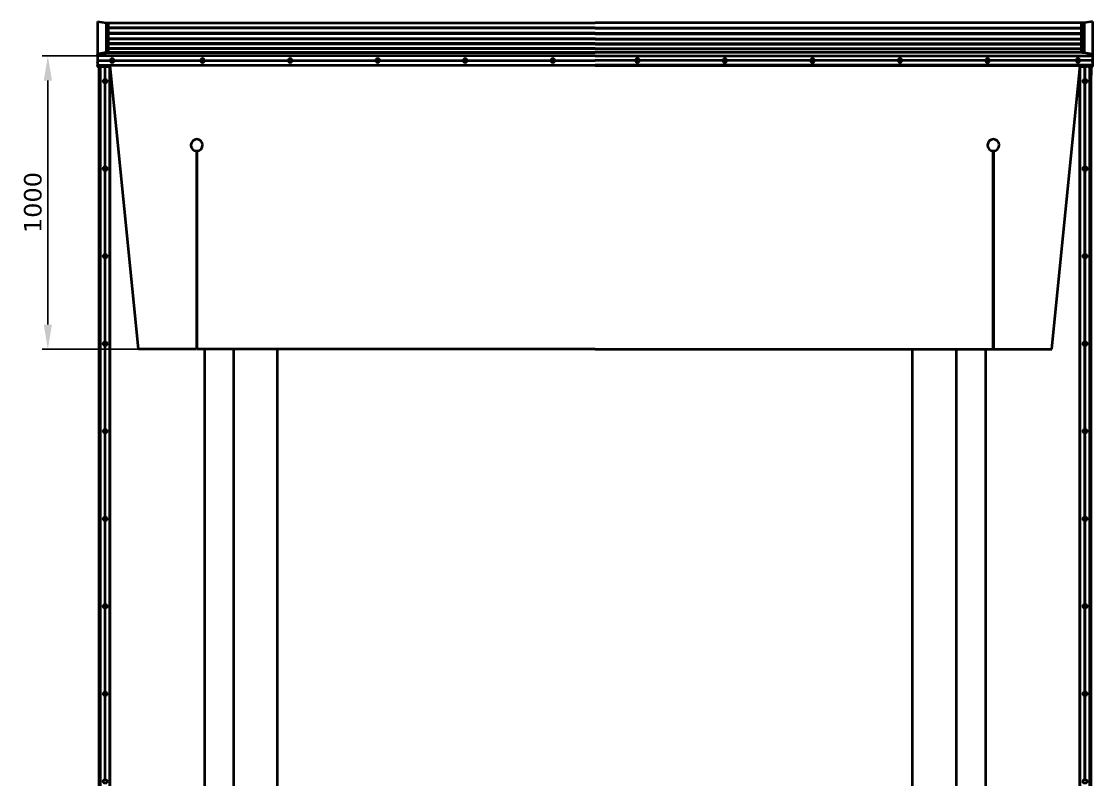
# Model space of a CAD drawing. Header units: millimetres. Extents: x 40006 to 47488, y -1353 to 3894.
# Drawn here: x 40006 to 43677, y 1057 to 3655 of the extents above; entities that cross this region are included whole.
import ezdxf

# ---------------------------------------------------------------- set-up
doc = ezdxf.new("R2010")
doc.units = ezdxf.units.MM
doc.linetypes.add('K5LT_BASIC', pattern=[0])
doc.layers.add('0 VIEW0', color=7, linetype='Continuous')
doc.styles.get("Standard").update_dxf_attribs({"font": 'verdana.TTF'})
doc.dimstyles.new('ISO-25', dxfattribs={"dimtxt": 80, "dimasz": 85, "dimexe": 20, "dimexo": 0, "dimgap": 20, "dimtad": 1, "dimtxsty": 'Standard', "dimcen": 2.5, "dimadec": 0, "dimazin": 0, "dimtfac": 1, "dimtmove": 0, "dimatfit": 3, "dimfxl": 1, "dimarcsym": 0})

# ---------------------------------------------------------------- blocks, each defined once
blk = doc.blocks.new('*D55')
at = {"color": 0, "lineweight": -2}
for p, q in [((40266.9, 3537.4), (40076.6, 3537.4)), ((40096.6, 2616.2), (40096.6, 3452.4)), ((40407.1, 2531.2), (40076.6, 2531.2))]:
    blk.add_line(p, q, dxfattribs=at)
at = {"color": 0}
for points in [[(40082.5, 3452.4), (40110.8, 3452.4), (40096.6, 3537.4)], [(40082.5, 2616.2), (40110.8, 2616.2), (40096.6, 2531.2)]]:
    blk.add_solid(points, dxfattribs=at)
at = {"layer": 'Defpoints', "color": 0}
for p in [(40096.6, 3537.4), (40266.9, 3537.4), (40407.1, 2531.2)]:
    blk.add_point(p, dxfattribs=at)
at = {"color": 0, "insert": (40045.4, 3034.3), "char_height": 60, "attachment_point": 5, "rotation": 90}
blk.add_mtext('1000', dxfattribs=at)

msp = doc.modelspace()

# ---------------------------------------------------------------- linework, layer by layer
at = {"layer": '0 VIEW0', "color": 5, "linetype": 'K5LT_BASIC', "lineweight": 40}
for p, q in [((40266.905, 3655.092), (40266.905, 3542.916)), ((40266.908, 3655.092), (40266.905, 3655.092)), ((40266.908, 3655.092), (40296.231, 3650.006)), ((40294.253, 3650.349), (41971.915, 3650.573)), ((40296.231, 3650.006), (40296.231, 3548.013)), ((40296.231, 3650.006), (40296.905, 3649.226)), ((40296.905, 3649.226), (40297.574, 3649.774)), ((40296.905, 3649.226), (40296.905, 3547.97)), ((40297.574, 3649.774), (40297.574, 3548.247)), ((40297.574, 3649.774), (40301.843, 3649.032)), ((40304.911, 3549.022), (40304.911, 3647.316)), ((43649.577, 3650.349), (41971.915, 3650.573)), ((43638.919, 3549.022), (43638.919, 3647.316)), ((43646.255, 3649.774), (43641.986, 3649.032)), ((43646.255, 3649.774), (43646.255, 3548.247)), ((43646.925, 3649.226), (43646.255, 3649.774)), ((43647.599, 3650.006), (43646.925, 3649.226)), ((43646.925, 3649.226), (43646.925, 3547.97)), ((43676.922, 3655.092), (43647.599, 3650.006)), ((43647.599, 3650.006), (43647.599, 3548.013)), ((43676.922, 3655.092), (43676.925, 3655.092)), ((43676.925, 3655.092), (43676.925, 3542.916)), ((41971.915, 3633.61), (40304.911, 3633.388)), ((41971.915, 3631.526), (40304.911, 3631.304)), ((41971.915, 3614.856), (40304.911, 3614.634)), ((41971.915, 3612.772), (40304.911, 3612.55)), ((41971.915, 3633.61), (43638.919, 3633.388)), ((41971.915, 3631.526), (43638.919, 3631.304)), ((41971.915, 3614.856), (43638.919, 3614.634)), ((41971.915, 3612.772), (43638.919, 3612.55)), ((41971.915, 3596.102), (40304.911, 3595.88)), ((41971.915, 3594.018), (40304.911, 3593.796)), ((41971.915, 3579.432), (40304.911, 3579.21)), ((41971.915, 3577.348), (40304.911, 3577.126)), ((41971.915, 3562.762), (40304.911, 3562.54)), ((41971.915, 3596.102), (43638.919, 3595.88)), ((41971.915, 3594.018), (43638.919, 3593.796)), ((41971.915, 3579.432), (43638.919, 3579.21)), ((41971.915, 3577.348), (43638.919, 3577.126)), ((41971.915, 3562.762), (43638.919, 3562.54)), ((40266.905, 3542.916), (40266.911, 3500.569)), ((40266.908, 3542.916), (40266.905, 3542.916)), ((40296.231, 3548.013), (40266.908, 3542.916)), ((40266.908, 3542.916), (40266.911, 3500.569)), ((40266.911, 3537.559), (40266.911, 3541.887)), ((41971.915, 3537.695), (40266.911, 3537.468)), ((40266.911, 3537.467), (40266.911, 3537.468)), ((40266.911, 3537.467), (40266.911, 3537.441)), ((40266.911, 3537.044), (40266.911, 3537.441)), ((40266.911, 3537.044), (40266.913, 3528.346)), ((40266.913, 3527.766), (40266.913, 3528.346)), ((40266.913, 3527.766), (40266.913, 3527.533)), ((40266.913, 3527.533), (40266.913, 3527.356)), ((40266.913, 3527.356), (40266.914, 3521.309)), ((40267.911, 3543.046), (40296.236, 3547.97)), ((40296.284, 3547.97), (40296.231, 3548.013)), ((40296.236, 3547.97), (41971.915, 3548.194)), ((40297.574, 3548.247), (40297.337, 3547.97)), ((40297.382, 3547.97), (40297.584, 3548.205)), ((40301.843, 3548.988), (40297.574, 3548.247)), ((40297.584, 3548.205), (40301.849, 3548.946)), ((40297.584, 3548.205), (41971.915, 3548.428)), ((41971.915, 3549.245), (40302.718, 3549.022)), ((41971.915, 3560.678), (40304.911, 3560.456)), ((40316.926, 3526.745), (40311.92, 3523.877)), ((40316.926, 3526.745), (40316.926, 3526.479)), ((40321.92, 3523.855), (40316.926, 3526.745)), ((40626.926, 3526.745), (40621.92, 3523.877)), ((40626.926, 3526.745), (40626.926, 3526.479)), ((40631.92, 3523.855), (40626.926, 3526.745)), ((40926.926, 3526.785), (40921.92, 3523.917)), ((40926.926, 3526.785), (40926.926, 3526.519)), ((40931.92, 3523.895), (40926.926, 3526.785)), ((41226.926, 3526.825), (41221.92, 3523.957)), ((41226.926, 3526.825), (41226.926, 3526.559)), ((41231.92, 3523.935), (41226.926, 3526.825)), ((41526.926, 3526.865), (41521.92, 3523.997)), ((41526.926, 3526.865), (41526.926, 3526.599)), ((41531.92, 3523.975), (41526.926, 3526.865)), ((41826.926, 3526.905), (41821.92, 3524.037)), ((41826.926, 3526.905), (41826.926, 3526.639)), ((41831.92, 3524.015), (41826.926, 3526.905)), ((41971.915, 3560.678), (43638.919, 3560.456)), ((41971.915, 3549.245), (43641.112, 3549.022)), ((43646.245, 3548.205), (41971.915, 3548.428)), ((43647.593, 3547.97), (41971.915, 3548.194)), ((41971.915, 3537.695), (43676.918, 3537.468)), ((42111.91, 3524.015), (42116.903, 3526.905)), ((42116.903, 3526.905), (42116.903, 3526.639)), ((42116.903, 3526.905), (42121.91, 3524.037)), ((42411.91, 3523.975), (42416.903, 3526.865)), ((42416.903, 3526.865), (42416.903, 3526.599)), ((42416.903, 3526.865), (42421.91, 3523.997)), ((42711.91, 3523.935), (42716.903, 3526.825)), ((42716.903, 3526.825), (42716.903, 3526.559)), ((42716.903, 3526.825), (42721.91, 3523.957)), ((43011.91, 3523.895), (43016.903, 3526.785)), ((43016.903, 3526.785), (43016.903, 3526.519)), ((43016.903, 3526.785), (43021.91, 3523.917)), ((43311.91, 3523.855), (43316.903, 3526.745)), ((43316.903, 3526.745), (43316.903, 3526.479)), ((43316.903, 3526.745), (43321.91, 3523.877)), ((43621.91, 3523.855), (43626.903, 3526.745)), ((43626.903, 3526.745), (43626.903, 3526.479)), ((43626.903, 3526.745), (43631.91, 3523.877)), ((43646.245, 3548.205), (43641.98, 3548.946)), ((43641.986, 3548.988), (43646.255, 3548.247)), ((43646.447, 3547.97), (43646.245, 3548.205)), ((43646.255, 3548.247), (43646.493, 3547.97)), ((43647.546, 3547.97), (43647.599, 3548.013)), ((43675.919, 3543.046), (43647.593, 3547.97)), ((43647.599, 3548.013), (43676.922, 3542.916)), ((43676.917, 3527.356), (43676.916, 3521.309)), ((43676.918, 3537.044), (43676.917, 3528.346)), ((43676.917, 3527.766), (43676.917, 3528.346)), ((43676.917, 3527.766), (43676.917, 3527.533)), ((43676.917, 3527.533), (43676.917, 3527.356)), ((43676.918, 3537.559), (43676.919, 3541.887)), ((43676.918, 3537.467), (43676.918, 3537.468)), ((43676.918, 3537.467), (43676.918, 3537.441)), ((43676.918, 3537.044), (43676.918, 3537.441)), ((43676.925, 3542.916), (43676.919, 3500.569)), ((43676.922, 3542.916), (43676.919, 3500.569)), ((43676.922, 3542.916), (43676.925, 3542.916)), ((40266.911, 3500.569), (40267.621, 3500.692)), ((40266.914, 3521.309), (40313.426, 3521.315)), ((40266.914, 3521.309), (40266.914, 3521.031)), ((40266.914, 3521.031), (40310.414, 3521.037)), ((40266.914, 3521.031), (40266.914, 3520.71)), ((40266.914, 3520.71), (40310.419, 3520.716)), ((40266.914, 3520.71), (40266.914, 3514.663)), ((40266.914, 3514.663), (40266.914, 3514.468)), ((40266.914, 3514.468), (40266.914, 3514.104)), ((40266.915, 3513.545), (40266.914, 3514.104)), ((40266.915, 3513.545), (40266.916, 3504.915)), ((40266.916, 3504.915), (41971.915, 3505.142)), ((40266.916, 3503.524), (40266.916, 3504.915)), ((41971.915, 3503.751), (40266.916, 3503.524)), ((40271.911, 3500.685), (40267.743, 3500.684)), ((40271.91, 3500.685), (40271.91, 3474.687)), ((40271.911, 3500.422), (40271.911, 3475.814)), ((40283.51, 3500.422), (40271.911, 3500.422)), ((40276.51, 3500.422), (40271.911, 3500.422)), ((40271.915, 253.422), (40271.915, 3499.582)), ((40272.915, 3500.422), (40276.51, 3500.422)), ((40276.51, 3500.422), (40276.874, 3500.422)), ((40276.51, 252.422), (40276.51, 3500.422)), ((40276.874, 3500.422), (40285.421, 3500.422)), ((40283.51, 3502.422), (40283.51, 3500.422)), ((40288.31, 3500.422), (40283.51, 3502.422)), ((40285.421, 3500.422), (40286.024, 3500.422)), ((40286.024, 3500.422), (40286.311, 3500.422)), ((40286.311, 3500.422), (40286.498, 3500.422)), ((40286.498, 3500.422), (40292.56, 3500.422)), ((40309.996, 3500.424), (40288.308, 3500.423)), ((40292.56, 3500.422), (40292.86, 3500.422)), ((40292.56, 3456.915), (40292.56, 3500.422)), ((40292.86, 3500.422), (40293.16, 3500.422)), ((40292.86, 3456.922), (40292.86, 3500.422)), ((40293.16, 3500.422), (40299.223, 3500.422)), ((40293.16, 3456.915), (40293.16, 3500.422)), ((40299.223, 3500.422), (40299.41, 3500.422)), ((40299.41, 3500.422), (40299.717, 3500.422)), ((40299.717, 3500.422), (40300.255, 3500.422)), ((40300.255, 3500.422), (40308.997, 3500.422)), ((40308.997, 252.422), (40308.997, 3500.422)), ((40308.997, 3500.422), (40309.997, 3500.422)), ((40407.051, 2531.227), (40309.685, 3503.53)), ((40310.414, 3520.988), (40310.414, 3521.059)), ((40310.51, 252.422), (40310.51, 3495.293)), ((40310.941, 3490.992), (40310.51, 3491.172)), ((40311.92, 3523.877), (40311.907, 3518.118)), ((40311.92, 3523.611), (40311.907, 3517.852)), ((40311.907, 3518.118), (40311.907, 3517.852)), ((40311.92, 3523.877), (40311.92, 3523.611)), ((40321.907, 3517.83), (40321.92, 3523.589)), ((40321.915, 3521.316), (40623.426, 3521.356)), ((40321.92, 3523.855), (40321.92, 3523.589)), ((40323.408, 3520.718), (40620.418, 3520.757)), ((40323.414, 3521.038), (40623.414, 3521.078)), ((40323.414, 3520.985), (40323.414, 3521.056)), ((40620.414, 3520.988), (40620.414, 3521.059)), ((40621.92, 3523.877), (40621.907, 3518.118)), ((40621.92, 3523.611), (40621.907, 3517.852)), ((40621.907, 3518.118), (40621.907, 3517.852)), ((40621.92, 3523.877), (40621.92, 3523.611)), ((40631.907, 3517.83), (40631.92, 3523.589)), ((40631.914, 3521.079), (40923.414, 3521.118)), ((40631.915, 3521.357), (40923.426, 3521.396)), ((40631.92, 3523.855), (40631.92, 3523.589)), ((40633.41, 3520.759), (40920.418, 3520.797)), ((40633.414, 3520.985), (40633.414, 3521.056)), ((40920.414, 3521.028), (40920.414, 3521.099)), ((40921.92, 3523.917), (40921.907, 3518.158)), ((40921.92, 3523.651), (40921.907, 3517.892)), ((40921.907, 3518.158), (40921.907, 3517.892)), ((40921.92, 3523.917), (40921.92, 3523.651)), ((40931.907, 3517.87), (40931.92, 3523.629)), ((40931.914, 3521.119), (41223.414, 3521.158)), ((40931.915, 3521.397), (41223.426, 3521.436)), ((40931.92, 3523.895), (40931.92, 3523.629)), ((40933.41, 3520.799), (41220.418, 3520.837)), ((40933.414, 3521.025), (40933.414, 3521.096)), ((41220.414, 3521.068), (41220.414, 3521.139)), ((41221.92, 3523.957), (41221.907, 3518.198)), ((41221.92, 3523.691), (41221.907, 3517.932)), ((41221.907, 3518.198), (41221.907, 3517.932)), ((41221.92, 3523.957), (41221.92, 3523.691)), ((41231.907, 3517.91), (41231.92, 3523.669)), ((41231.914, 3521.159), (41523.414, 3521.198)), ((41231.915, 3521.437), (41523.426, 3521.476)), ((41231.92, 3523.935), (41231.92, 3523.669)), ((41233.41, 3520.839), (41520.418, 3520.877)), ((41233.414, 3521.065), (41233.414, 3521.136)), ((41520.414, 3521.107), (41520.414, 3521.179)), ((41521.92, 3523.997), (41521.907, 3518.238)), ((41521.92, 3523.731), (41521.907, 3517.972)), ((41521.907, 3518.238), (41521.907, 3517.972)), ((41521.92, 3523.997), (41521.92, 3523.731)), ((41531.907, 3517.95), (41531.92, 3523.709)), ((41531.914, 3521.199), (41823.414, 3521.238)), ((41531.915, 3521.477), (41823.426, 3521.516)), ((41531.92, 3523.975), (41531.92, 3523.709)), ((41533.41, 3520.879), (41820.418, 3520.917)), ((41533.414, 3521.105), (41533.414, 3521.176)), ((41820.414, 3521.147), (41820.414, 3521.219)), ((41821.92, 3524.037), (41821.907, 3518.278)), ((41821.92, 3523.771), (41821.907, 3518.012)), ((41821.907, 3518.278), (41821.907, 3518.012)), ((41821.92, 3524.037), (41821.92, 3523.771)), ((41831.907, 3517.99), (41831.92, 3523.749)), ((41831.914, 3521.239), (41971.915, 3521.258)), ((41831.915, 3521.517), (41971.915, 3521.536)), ((41831.92, 3524.015), (41831.92, 3523.749)), ((41833.41, 3520.919), (41971.915, 3520.937)), ((41833.414, 3521.145), (41833.414, 3521.216)), ((42111.915, 3521.517), (41971.915, 3521.536)), ((42111.915, 3521.239), (41971.915, 3521.258)), ((42110.42, 3520.919), (41971.915, 3520.937)), ((43676.914, 3504.915), (41971.915, 3505.142)), ((41971.915, 3503.751), (43676.914, 3503.524)), ((42110.416, 3521.145), (42110.416, 3521.216)), ((42111.91, 3524.015), (42111.91, 3523.749)), ((42111.922, 3517.99), (42111.91, 3523.749)), ((42411.915, 3521.477), (42120.403, 3521.516)), ((42411.915, 3521.199), (42120.416, 3521.238)), ((42121.91, 3524.037), (42121.91, 3523.771)), ((42121.91, 3524.037), (42121.922, 3518.278)), ((42121.91, 3523.771), (42121.922, 3518.012)), ((42121.922, 3518.278), (42121.922, 3518.012)), ((42410.42, 3520.879), (42123.412, 3520.917)), ((42123.416, 3521.147), (42123.416, 3521.219)), ((42410.416, 3521.105), (42410.416, 3521.176)), ((42411.91, 3523.975), (42411.91, 3523.709)), ((42411.922, 3517.95), (42411.91, 3523.709)), ((42711.915, 3521.437), (42420.403, 3521.476)), ((42711.915, 3521.159), (42420.416, 3521.198)), ((42421.91, 3523.997), (42421.91, 3523.731)), ((42421.91, 3523.997), (42421.922, 3518.238)), ((42421.91, 3523.731), (42421.922, 3517.972)), ((42421.922, 3518.238), (42421.922, 3517.972)), ((42710.42, 3520.839), (42423.412, 3520.877)), ((42423.416, 3521.107), (42423.416, 3521.179)), ((42710.416, 3521.065), (42710.416, 3521.136)), ((42711.91, 3523.935), (42711.91, 3523.669)), ((42711.922, 3517.91), (42711.91, 3523.669)), ((43011.915, 3521.397), (42720.403, 3521.436)), ((43011.915, 3521.119), (42720.416, 3521.158)), ((42721.91, 3523.957), (42721.91, 3523.691)), ((42721.91, 3523.957), (42721.922, 3518.198)), ((42721.91, 3523.691), (42721.922, 3517.932)), ((42721.922, 3518.198), (42721.922, 3517.932)), ((43010.42, 3520.799), (42723.412, 3520.837)), ((42723.416, 3521.068), (42723.416, 3521.139)), ((43010.416, 3521.025), (43010.416, 3521.096)), ((43011.91, 3523.895), (43011.91, 3523.629)), ((43011.922, 3517.87), (43011.91, 3523.629)), ((43311.915, 3521.357), (43020.403, 3521.396)), ((43311.915, 3521.079), (43020.416, 3521.118)), ((43021.91, 3523.917), (43021.91, 3523.651)), ((43021.91, 3523.917), (43021.922, 3518.158)), ((43021.91, 3523.651), (43021.922, 3517.892)), ((43021.922, 3518.158), (43021.922, 3517.892)), ((43310.42, 3520.759), (43023.412, 3520.797)), ((43023.416, 3521.028), (43023.416, 3521.099)), ((43310.416, 3520.985), (43310.416, 3521.056)), ((43311.91, 3523.855), (43311.91, 3523.589)), ((43311.922, 3517.83), (43311.91, 3523.589)), ((43621.915, 3521.316), (43320.403, 3521.356)), ((43620.416, 3521.038), (43320.416, 3521.078)), ((43321.91, 3523.877), (43321.91, 3523.611)), ((43321.91, 3523.877), (43321.922, 3518.118)), ((43321.91, 3523.611), (43321.922, 3517.852)), ((43321.922, 3518.118), (43321.922, 3517.852)), ((43620.422, 3520.718), (43323.412, 3520.757)), ((43323.416, 3520.988), (43323.416, 3521.059)), ((43536.779, 2531.227), (43634.144, 3503.53)), ((43620.416, 3520.985), (43620.416, 3521.056)), ((43621.91, 3523.855), (43621.91, 3523.589)), ((43621.922, 3517.83), (43621.91, 3523.589)), ((43676.916, 3521.309), (43630.403, 3521.315)), ((43631.91, 3523.877), (43631.91, 3523.611)), ((43631.91, 3523.877), (43631.922, 3518.118)), ((43631.91, 3523.611), (43631.922, 3517.852)), ((43631.922, 3518.118), (43631.922, 3517.852)), ((43632.889, 3490.992), (43633.319, 3491.172)), ((43633.319, 252.422), (43633.319, 3495.293)), ((43676.916, 3520.71), (43633.41, 3520.716)), ((43633.416, 3520.988), (43633.416, 3521.059)), ((43676.916, 3521.031), (43633.416, 3521.037)), ((43633.833, 3500.424), (43655.522, 3500.423)), ((43634.832, 3500.422), (43633.833, 3500.422)), ((43634.832, 252.422), (43634.832, 3500.422)), ((43643.574, 3500.422), (43634.832, 3500.422)), ((43644.112, 3500.422), (43643.574, 3500.422)), ((43644.42, 3500.422), (43644.112, 3500.422)), ((43644.607, 3500.422), (43644.42, 3500.422)), ((43650.669, 3500.422), (43644.607, 3500.422)), ((43650.969, 3500.422), (43650.669, 3500.422)), ((43650.669, 3456.915), (43650.669, 3500.422)), ((43651.269, 3500.422), (43650.969, 3500.422)), ((43650.969, 3456.922), (43650.969, 3500.422)), ((43657.332, 3500.422), (43651.269, 3500.422)), ((43651.269, 3456.915), (43651.269, 3500.422)), ((43655.519, 3500.422), (43660.319, 3502.422)), ((43657.519, 3500.422), (43657.332, 3500.422)), ((43657.805, 3500.422), (43657.519, 3500.422)), ((43658.408, 3500.422), (43657.805, 3500.422)), ((43666.956, 3500.422), (43658.408, 3500.422)), ((43660.319, 3502.422), (43660.319, 3500.422)), ((43660.319, 3500.422), (43671.919, 3500.422)), ((43667.319, 3500.422), (43666.956, 3500.422)), ((43667.319, 252.422), (43667.319, 3500.422)), ((43667.319, 3500.422), (43671.919, 3500.422)), ((43670.915, 3500.422), (43667.319, 3500.422)), ((43671.915, 253.422), (43671.915, 3499.582)), ((43671.919, 3500.685), (43671.919, 3474.687)), ((43671.919, 3500.685), (43676.087, 3500.684)), ((43671.919, 3500.422), (43671.919, 3475.814)), ((43676.919, 3500.569), (43676.208, 3500.692)), ((43676.915, 3513.545), (43676.914, 3504.915)), ((43676.914, 3503.524), (43676.914, 3504.915)), ((43676.916, 3520.71), (43676.915, 3514.663)), ((43676.915, 3514.663), (43676.915, 3514.468)), ((43676.915, 3514.468), (43676.915, 3514.104)), ((43676.915, 3513.545), (43676.915, 3514.104)), ((43676.916, 3521.309), (43676.916, 3521.031)), ((43676.916, 3521.031), (43676.916, 3520.71)), ((40271.91, 3474.687), (40271.912, 3471.105)), ((40271.912, 283.091), (40271.912, 3471.054)), ((40271.915, 283.095), (40271.915, 3474.684)), ((40287.657, 3452.923), (40292.425, 3456.179)), ((40287.657, 3452.923), (40288.092, 3447.166)), ((40297.629, 3453.677), (40292.425, 3456.179)), ((40298.063, 3447.92), (40297.629, 3453.677)), ((43645.766, 3447.92), (43646.201, 3453.677)), ((43646.201, 3453.677), (43651.404, 3456.179)), ((43656.172, 3452.923), (43651.404, 3456.179)), ((43656.172, 3452.923), (43655.738, 3447.166)), ((43671.915, 283.095), (43671.915, 3474.684)), ((43671.919, 3474.687), (43671.917, 3471.105)), ((43671.917, 283.091), (43671.917, 3471.054)), ((40288.092, 3447.166), (40293.295, 3444.664)), ((40292.56, 3156.915), (40292.56, 3443.928)), ((40292.86, 3156.922), (40292.86, 3443.922)), ((40293.16, 3156.915), (40293.16, 3443.928)), ((40293.295, 3444.664), (40298.063, 3447.92)), ((43650.534, 3444.664), (43645.766, 3447.92)), ((43655.738, 3447.166), (43650.534, 3444.664)), ((43650.669, 3156.915), (43650.669, 3443.928)), ((43650.969, 3156.922), (43650.969, 3443.922)), ((43651.269, 3156.915), (43651.269, 3443.928)), ((40605.957, 3211.279), (40606.051, 2531.254)), ((40608.051, 2531.255), (40607.957, 3211.28)), ((43335.779, 2531.255), (43335.872, 3211.28)), ((43337.872, 3211.279), (43337.779, 2531.254)), ((40287.657, 3152.923), (40292.425, 3156.179)), ((40287.657, 3152.923), (40288.092, 3147.166)), ((40288.092, 3147.166), (40293.295, 3144.664)), ((40297.629, 3153.677), (40292.425, 3156.179)), ((40292.56, 2856.915), (40292.56, 3143.928)), ((40292.86, 2856.922), (40292.86, 3143.922)), ((40293.16, 2856.915), (40293.16, 3143.928)), ((40293.295, 3144.664), (40298.063, 3147.92)), ((40298.063, 3147.92), (40297.629, 3153.677)), ((43645.766, 3147.92), (43646.201, 3153.677)), ((43650.534, 3144.664), (43645.766, 3147.92)), ((43646.201, 3153.677), (43651.404, 3156.179)), ((43655.738, 3147.166), (43650.534, 3144.664)), ((43650.669, 2856.915), (43650.669, 3143.928)), ((43650.969, 2856.922), (43650.969, 3143.922)), ((43651.269, 2856.915), (43651.269, 3143.928)), ((43656.172, 3152.923), (43651.404, 3156.179)), ((43656.172, 3152.923), (43655.738, 3147.166)), ((40287.657, 2852.923), (40292.425, 2856.179)), ((40287.657, 2852.923), (40288.092, 2847.166)), ((40288.092, 2847.166), (40293.295, 2844.664)), ((40297.629, 2853.677), (40292.425, 2856.179)), ((40292.56, 2556.915), (40292.56, 2843.928)), ((40292.86, 2556.922), (40292.86, 2843.922)), ((40293.16, 2556.915), (40293.16, 2843.928)), ((40293.295, 2844.664), (40298.063, 2847.92)), ((40298.063, 2847.92), (40297.629, 2853.677)), ((43645.766, 2847.92), (43646.201, 2853.677)), ((43650.534, 2844.664), (43645.766, 2847.92)), ((43646.201, 2853.677), (43651.404, 2856.179)), ((43655.738, 2847.166), (43650.534, 2844.664)), ((43650.669, 2556.915), (43650.669, 2843.928)), ((43650.969, 2556.922), (43650.969, 2843.922)), ((43651.269, 2556.915), (43651.269, 2843.928)), ((43656.172, 2852.923), (43651.404, 2856.179)), ((43656.172, 2852.923), (43655.738, 2847.166)), ((40287.657, 2552.923), (40292.425, 2556.179)), ((40287.657, 2552.923), (40288.092, 2547.166)), ((40288.092, 2547.166), (40293.295, 2544.664)), ((40297.629, 2553.677), (40292.425, 2556.179)), ((40292.56, 2256.915), (40292.56, 2543.928)), ((40292.86, 2256.922), (40292.86, 2543.922)), ((40293.16, 2256.915), (40293.16, 2543.928)), ((40293.295, 2544.664), (40298.063, 2547.92)), ((40298.063, 2547.92), (40297.629, 2553.677)), ((43645.766, 2547.92), (43646.201, 2553.677)), ((43650.534, 2544.664), (43645.766, 2547.92)), ((43646.201, 2553.677), (43651.404, 2556.179)), ((43655.738, 2547.166), (43650.534, 2544.664)), ((43650.669, 2256.915), (43650.669, 2543.928)), ((43650.969, 2256.922), (43650.969, 2543.922)), ((43651.269, 2256.915), (43651.269, 2543.928)), ((43656.172, 2552.923), (43651.404, 2556.179)), ((43656.172, 2552.923), (43655.738, 2547.166)), ((40606.051, 2531.254), (40407.051, 2531.227)), ((41971.915, 2531.442), (40608.051, 2531.255)), ((40633.51, 2531.258), (40633.51, 252.422)), ((40733.51, 252.422), (40733.51, 2531.272)), ((40883.51, 252.422), (40883.51, 2531.292)), ((41971.915, 2531.442), (43335.779, 2531.255)), ((43060.319, 252.422), (43060.319, 2531.292)), ((43210.319, 252.422), (43210.319, 2531.272)), ((43310.319, 2531.258), (43310.319, 252.422)), ((43337.779, 2531.254), (43536.779, 2531.227)), ((40287.657, 2252.923), (40292.425, 2256.179)), ((40287.657, 2252.923), (40288.092, 2247.166)), ((40288.092, 2247.166), (40293.295, 2244.664)), ((40297.629, 2253.677), (40292.425, 2256.179)), ((40292.56, 1956.915), (40292.56, 2243.928)), ((40292.86, 1956.922), (40292.86, 2243.922)), ((40293.16, 1956.915), (40293.16, 2243.928)), ((40293.295, 2244.664), (40298.063, 2247.92)), ((40298.063, 2247.92), (40297.629, 2253.677)), ((43645.766, 2247.92), (43646.201, 2253.677)), ((43650.534, 2244.664), (43645.766, 2247.92)), ((43646.201, 2253.677), (43651.404, 2256.179)), ((43655.738, 2247.166), (43650.534, 2244.664)), ((43650.669, 1956.915), (43650.669, 2243.928)), ((43650.969, 1956.922), (43650.969, 2243.922)), ((43651.269, 1956.915), (43651.269, 2243.928)), ((43656.172, 2252.923), (43651.404, 2256.179)), ((43656.172, 2252.923), (43655.738, 2247.166)), ((40287.657, 1952.923), (40292.425, 1956.179)), ((40287.657, 1952.923), (40288.092, 1947.166)), ((40288.092, 1947.166), (40293.295, 1944.664)), ((40297.629, 1953.677), (40292.425, 1956.179)), ((40293.295, 1944.664), (40298.063, 1947.92)), ((40298.063, 1947.92), (40297.629, 1953.677)), ((43645.766, 1947.92), (43646.201, 1953.677)), ((43650.534, 1944.664), (43645.766, 1947.92)), ((43646.201, 1953.677), (43651.404, 1956.179)), ((43655.738, 1947.166), (43650.534, 1944.664)), ((43656.172, 1952.923), (43651.404, 1956.179)), ((43656.172, 1952.923), (43655.738, 1947.166)), ((40292.56, 1656.915), (40292.56, 1943.928)), ((40292.86, 1656.922), (40292.86, 1943.922)), ((40293.16, 1656.915), (40293.16, 1943.928)), ((43650.669, 1656.915), (43650.669, 1943.928)), ((43650.969, 1656.922), (43650.969, 1943.922)), ((43651.269, 1656.915), (43651.269, 1943.928)), ((40287.657, 1652.923), (40292.425, 1656.179)), ((40287.657, 1652.923), (40288.092, 1647.166)), ((40297.629, 1653.677), (40292.425, 1656.179)), ((40298.063, 1647.92), (40297.629, 1653.677)), ((43645.766, 1647.92), (43646.201, 1653.677)), ((43646.201, 1653.677), (43651.404, 1656.179)), ((43656.172, 1652.923), (43651.404, 1656.179)), ((43656.172, 1652.923), (43655.738, 1647.166)), ((40288.092, 1647.166), (40293.295, 1644.664)), ((40292.56, 1356.915), (40292.56, 1643.928)), ((40292.86, 1356.922), (40292.86, 1643.922)), ((40293.16, 1356.915), (40293.16, 1643.928)), ((40293.295, 1644.664), (40298.063, 1647.92)), ((43650.534, 1644.664), (43645.766, 1647.92)), ((43655.738, 1647.166), (43650.534, 1644.664)), ((43650.669, 1356.915), (43650.669, 1643.928)), ((43650.969, 1356.922), (43650.969, 1643.922)), ((43651.269, 1356.915), (43651.269, 1643.928)), ((40287.657, 1352.923), (40292.425, 1356.179)), ((40287.657, 1352.923), (40288.092, 1347.166)), ((40288.092, 1347.166), (40293.295, 1344.664)), ((40297.629, 1353.677), (40292.425, 1356.179)), ((40292.56, 1056.915), (40292.56, 1343.928)), ((40292.86, 1056.922), (40292.86, 1343.922)), ((40293.16, 1056.915), (40293.16, 1343.928)), ((40293.295, 1344.664), (40298.063, 1347.92)), ((40298.063, 1347.92), (40297.629, 1353.677)), ((43645.766, 1347.92), (43646.201, 1353.677)), ((43650.534, 1344.664), (43645.766, 1347.92)), ((43646.201, 1353.677), (43651.404, 1356.179)), ((43655.738, 1347.166), (43650.534, 1344.664)), ((43650.669, 1056.915), (43650.669, 1343.928)), ((43650.969, 1056.922), (43650.969, 1343.922)), ((43651.269, 1056.915), (43651.269, 1343.928)), ((43656.172, 1352.923), (43651.404, 1356.179)), ((43656.172, 1352.923), (43655.738, 1347.166))]:
    msp.add_line(p, q, dxfattribs=at)
for centre, radius in [((40292.86, 3450.422), 6.5), ((40292.86, 3450.422), 4.45), ((40292.86, 3450.422), 4.25), ((40292.86, 3450.422), 4.116), ((43650.969, 3450.422), 6.5), ((43650.969, 3450.422), 4.45), ((43650.969, 3450.422), 4.25), ((43650.969, 3450.422), 4.116), ((40292.86, 3150.422), 6.5), ((40292.86, 3150.422), 4.45), ((40292.86, 3150.422), 4.25), ((40292.86, 3150.422), 4.116), ((43650.969, 3150.422), 6.5), ((43650.969, 3150.422), 4.45), ((43650.969, 3150.422), 4.25), ((43650.969, 3150.422), 4.116), ((40292.86, 2850.422), 6.5), ((40292.86, 2850.422), 4.45), ((40292.86, 2850.422), 4.25), ((40292.86, 2850.422), 4.116), ((43650.969, 2850.422), 6.5), ((43650.969, 2850.422), 4.45), ((43650.969, 2850.422), 4.25), ((43650.969, 2850.422), 4.116), ((40292.86, 2550.422), 6.5), ((40292.86, 2550.422), 4.45), ((40292.86, 2550.422), 4.25), ((40292.86, 2550.422), 4.116), ((43650.969, 2550.422), 6.5), ((43650.969, 2550.422), 4.45), ((43650.969, 2550.422), 4.25), ((43650.969, 2550.422), 4.116), ((40292.86, 2250.422), 6.5), ((40292.86, 2250.422), 4.45), ((40292.86, 2250.422), 4.25), ((40292.86, 2250.422), 4.116), ((43650.969, 2250.422), 6.5), ((43650.969, 2250.422), 4.45), ((43650.969, 2250.422), 4.25), ((43650.969, 2250.422), 4.116), ((40292.86, 1950.422), 6.5), ((40292.86, 1950.422), 4.45), ((40292.86, 1950.422), 4.25), ((40292.86, 1950.422), 4.116), ((43650.969, 1950.422), 6.5), ((43650.969, 1950.422), 4.45), ((43650.969, 1950.422), 4.25), ((43650.969, 1950.422), 4.116), ((40292.86, 1650.422), 6.5), ((40292.86, 1650.422), 4.45), ((40292.86, 1650.422), 4.25), ((40292.86, 1650.422), 4.116), ((43650.969, 1650.422), 6.5), ((43650.969, 1650.422), 4.45), ((43650.969, 1650.422), 4.25), ((43650.969, 1650.422), 4.116), ((40292.86, 1350.422), 6.5), ((40292.86, 1350.422), 4.45), ((40292.86, 1350.422), 4.25), ((40292.86, 1350.422), 4.116), ((43650.969, 1350.422), 6.5), ((43650.969, 1350.422), 4.45), ((43650.969, 1350.422), 4.25), ((43650.969, 1350.422), 4.116), ((40292.86, 1050.422), 6.5), ((43650.969, 1050.422), 6.5)]:
    msp.add_circle(centre, radius, dxfattribs=at)
for centre, start, end in [((40606.954, 3231.254), 272.873857, 267.141889), ((43336.875, 3231.254), 272.858111, 267.126143)]:
    msp.add_arc(centre, 20, start, end, dxfattribs=at)
for centre, major_axis, ratio, start_param, end_param in [((40301.844, 3644.108), (3.83, -3.83), 0.83909789, 1.63945524, 2.26902951), ((40304.611, 3647.369), (0.23, -0.23), 0.83909789, 0.69809787, 1.63945524), ((43639.219, 3647.369), (-0.23, -0.23), 0.83909789, 4.64373006, 5.58508743), ((43641.985, 3644.108), (-3.83, -3.83), 0.83909789, 4.01415579, 4.64373006), ((40267.911, 3542.061), (0.766, 0.766), 0.83904546, 0.87276608, 2.44356241), ((40301.844, 3544.064), (-3.83, -3.83), 0.83910137, 3.71048895, 4.01435876), ((40301.85, 3544.022), (3.83, 3.831), 0.83904546, 0.6981655, 0.87276608), ((40316.914, 3520.986), (6.5, -0.001), 0.99746789, 0, 3.14159265), ((40626.914, 3520.986), (6.5, -0.001), 0.99746789, 0, 3.14159265), ((40926.914, 3521.026), (6.5, -0.001), 0.99746789, 0, 3.14159265), ((41226.914, 3521.066), (6.5, -0.001), 0.99746789, 0, 3.14159265), ((41526.914, 3521.106), (6.5, -0.001), 0.99746789, 0, 3.14159265), ((41826.914, 3521.146), (6.5, -0.001), 0.99746789, 0, 3.14159265), ((42116.916, 3521.146), (6.5, 0.001), 0.99746789, 0, 3.14159265), ((42416.916, 3521.106), (6.5, 0.001), 0.99746789, 0, 3.14159265), ((42716.916, 3521.066), (6.5, 0.001), 0.99746789, 0, 3.14159265), ((43016.916, 3521.026), (6.5, 0.001), 0.99746789, 0, 3.14159265), ((43316.916, 3520.986), (6.5, 0.001), 0.99746789, 0, 3.14159265), ((43626.916, 3520.986), (6.5, 0.001), 0.99746789, 0, 3.14159265), ((43641.985, 3544.064), (3.83, -3.83), 0.83910137, 2.26882654, 2.57269636), ((43641.98, 3544.022), (-3.83, 3.831), 0.83904546, 5.41041922, 5.5850198), ((43675.919, 3542.061), (-0.766, 0.766), 0.83904546, 3.8396229, 5.41041922), ((40267.916, 3501.685), (0.766, 0.766), 0.83904546, 2.44356241, 3.83975816), ((40272.915, 3499.582), (-1, 0), 0.83909963, 4.71238898, 6.28318531), ((40316.914, 3520.986), (6.5, -0.001), 0.99746789, 3.14159265, 4.18676341), ((40316.914, 3520.986), (6.5, -0.001), 0.99746789, 4.18676341, 6.28318531), ((40626.914, 3520.986), (6.5, -0.001), 0.99746789, 3.14159265, 4.18676341), ((40626.914, 3520.986), (6.5, -0.001), 0.99746789, 4.18676341, 6.28318531), ((40926.914, 3521.026), (6.5, -0.001), 0.99746789, 3.14159265, 4.18676341), ((40926.914, 3521.026), (6.5, -0.001), 0.99746789, 4.18676341, 6.28318531), ((41226.914, 3521.066), (6.5, -0.001), 0.99746789, 3.14159265, 4.18676341), ((41226.914, 3521.066), (6.5, -0.001), 0.99746789, 4.18676341, 6.28318531), ((41526.914, 3521.106), (6.5, -0.001), 0.99746789, 3.14159265, 4.18676341), ((41526.914, 3521.106), (6.5, -0.001), 0.99746789, 4.18676341, 6.28318531), ((41826.914, 3521.146), (6.5, -0.001), 0.99746789, 3.14159265, 4.18676341), ((41826.914, 3521.146), (6.5, -0.001), 0.99746789, 4.18676341, 6.28318531), ((42116.916, 3521.146), (6.5, 0.001), 0.99746789, 3.14159265, 5.23801456), ((42116.916, 3521.146), (6.5, 0.001), 0.99746789, 5.23801456, 6.28318531), ((42416.916, 3521.106), (6.5, 0.001), 0.99746789, 3.14159265, 5.23801456), ((42416.916, 3521.106), (6.5, 0.001), 0.99746789, 5.23801456, 6.28318531), ((42716.916, 3521.066), (6.5, 0.001), 0.99746789, 3.14159265, 5.23801456), ((42716.916, 3521.066), (6.5, 0.001), 0.99746789, 5.23801456, 6.28318531), ((43016.916, 3521.026), (6.5, 0.001), 0.99746789, 3.14159265, 5.23801456), ((43016.916, 3521.026), (6.5, 0.001), 0.99746789, 5.23801456, 6.28318531), ((43316.916, 3520.986), (6.5, 0.001), 0.99746789, 3.14159265, 5.23801456), ((43316.916, 3520.986), (6.5, 0.001), 0.99746789, 5.23801456, 6.28318531), ((43626.916, 3520.986), (6.5, 0.001), 0.99746789, 3.14159265, 5.23801456), ((43626.916, 3520.986), (6.5, 0.001), 0.99746789, 5.23801456, 6.28318531), ((43670.915, 3499.582), (-1, 0), 0.83909963, 3.14159265, 4.71238898), ((43675.913, 3501.685), (-0.766, 0.766), 0.83904546, 2.44342715, 3.8396229), ((40276.912, 3471.105), (-5, 0), 0.83909963, 0.00006766, 0.03284324), ((43666.917, 3471.105), (-5, 0), 0.83909963, 3.10874942, 3.141525)]:
    msp.add_ellipse(centre, major_axis=major_axis, ratio=ratio, start_param=start_param, end_param=end_param, dxfattribs=at)
for centre, major_axis in [((40316.913, 3520.666), (-4.45, 0.001)), ((40316.913, 3520.666), (-4.25, 0.001)), ((40316.913, 3520.702), (-4.116, 0.001)), ((40626.913, 3520.666), (-4.45, 0.001)), ((40626.913, 3520.666), (-4.25, 0.001)), ((40626.913, 3520.702), (-4.116, 0.001)), ((40926.913, 3520.706), (-4.45, 0.001)), ((40926.913, 3520.706), (-4.25, 0.001)), ((40926.913, 3520.742), (-4.116, 0.001)), ((41226.913, 3520.746), (-4.45, 0.001)), ((41226.913, 3520.746), (-4.25, 0.001)), ((41226.913, 3520.782), (-4.116, 0.001)), ((41526.913, 3520.786), (-4.45, 0.001)), ((41526.913, 3520.786), (-4.25, 0.001)), ((41526.913, 3520.822), (-4.116, 0.001)), ((41826.913, 3520.826), (-4.45, 0.001)), ((41826.913, 3520.826), (-4.25, 0.001)), ((41826.913, 3520.862), (-4.116, 0.001)), ((42116.916, 3520.826), (4.45, 0.001)), ((42116.916, 3520.826), (4.25, 0.001)), ((42116.916, 3520.862), (4.116, 0.001)), ((42416.916, 3520.786), (4.45, 0.001)), ((42416.916, 3520.786), (4.25, 0.001)), ((42416.916, 3520.822), (4.116, 0.001)), ((42716.916, 3520.746), (4.45, 0.001)), ((42716.916, 3520.746), (4.25, 0.001)), ((42716.916, 3520.782), (4.116, 0.001)), ((43016.916, 3520.706), (4.45, 0.001)), ((43016.916, 3520.706), (4.25, 0.001)), ((43016.916, 3520.742), (4.116, 0.001)), ((43316.916, 3520.666), (4.45, 0.001)), ((43316.916, 3520.666), (4.25, 0.001)), ((43316.916, 3520.702), (4.116, 0.001)), ((43626.916, 3520.666), (4.45, 0.001)), ((43626.916, 3520.666), (4.25, 0.001)), ((43626.916, 3520.702), (4.116, 0.001))]:
    msp.add_ellipse(centre, major_axis=major_axis, ratio=0.99746789, dxfattribs=at)
for points, knots in [([(40311.92, 3523.611), (40312.263, 3523.8), (40312.788, 3524.09), (40313.471, 3524.472), (40313.924, 3524.729), (40314.321, 3524.955), (40314.714, 3525.18), (40315.309, 3525.524), (40316.06, 3525.964), (40316.653, 3526.316), (40316.926, 3526.479)], [0, 0, 0, 0, 2.32473894, 3.4973539, 4.48309058, 5.28087671, 6.07239422, 7.03444088, 9.14985189, 11, 11, 11, 11]), ([(40321.92, 3523.589), (40321.547, 3523.796), (40320.962, 3524.123), (40320.188, 3524.562), (40319.66, 3524.865), (40319.088, 3525.197), (40318.442, 3525.574), (40317.68, 3526.026), (40317.178, 3526.328), (40316.926, 3526.479)], [0, 0, 0, 0, 2.30170945, 3.54638096, 4.62183948, 5.43053554, 6.93521897, 8.44483857, 10, 10, 10, 10]), ([(40621.92, 3523.611), (40622.263, 3523.8), (40622.788, 3524.09), (40623.471, 3524.472), (40623.924, 3524.729), (40624.321, 3524.955), (40624.714, 3525.18), (40625.309, 3525.524), (40626.06, 3525.964), (40626.653, 3526.316), (40626.926, 3526.479)], [0, 0, 0, 0, 2.32473894, 3.4973539, 4.48309058, 5.28087671, 6.07239422, 7.03444088, 9.14985189, 11, 11, 11, 11]), ([(40631.92, 3523.589), (40631.547, 3523.796), (40630.962, 3524.123), (40630.188, 3524.562), (40629.66, 3524.865), (40629.088, 3525.197), (40628.442, 3525.574), (40627.68, 3526.026), (40627.178, 3526.328), (40626.926, 3526.479)], [0, 0, 0, 0, 2.30170945, 3.54638096, 4.62183948, 5.43053554, 6.93521897, 8.44483857, 10, 10, 10, 10]), ([(40921.92, 3523.651), (40922.263, 3523.84), (40922.788, 3524.13), (40923.471, 3524.512), (40923.924, 3524.769), (40924.321, 3524.995), (40924.714, 3525.22), (40925.309, 3525.564), (40926.06, 3526.004), (40926.653, 3526.356), (40926.926, 3526.519)], [0, 0, 0, 0, 2.32473894, 3.4973539, 4.48309058, 5.28087671, 6.07239422, 7.03444088, 9.14985189, 11, 11, 11, 11]), ([(40931.92, 3523.629), (40931.547, 3523.836), (40930.962, 3524.163), (40930.188, 3524.602), (40929.66, 3524.905), (40929.088, 3525.237), (40928.442, 3525.614), (40927.68, 3526.066), (40927.178, 3526.368), (40926.926, 3526.519)], [0, 0, 0, 0, 2.30170945, 3.54638096, 4.62183948, 5.43053554, 6.93521897, 8.44483857, 10, 10, 10, 10]), ([(41221.92, 3523.691), (41222.263, 3523.88), (41222.788, 3524.17), (41223.471, 3524.552), (41223.924, 3524.809), (41224.321, 3525.035), (41224.714, 3525.26), (41225.309, 3525.604), (41226.06, 3526.044), (41226.653, 3526.396), (41226.926, 3526.559)], [0, 0, 0, 0, 2.32473894, 3.4973539, 4.48309058, 5.28087671, 6.07239422, 7.03444088, 9.14985189, 11, 11, 11, 11]), ([(41231.92, 3523.669), (41231.547, 3523.876), (41230.962, 3524.203), (41230.188, 3524.642), (41229.66, 3524.945), (41229.088, 3525.277), (41228.442, 3525.654), (41227.68, 3526.106), (41227.178, 3526.408), (41226.926, 3526.559)], [0, 0, 0, 0, 2.30170945, 3.54638096, 4.62183948, 5.43053554, 6.93521897, 8.44483857, 10, 10, 10, 10]), ([(41521.92, 3523.731), (41522.263, 3523.92), (41522.788, 3524.21), (41523.471, 3524.592), (41523.924, 3524.849), (41524.321, 3525.075), (41524.714, 3525.3), (41525.309, 3525.644), (41526.06, 3526.084), (41526.653, 3526.436), (41526.926, 3526.599)], [0, 0, 0, 0, 2.32473894, 3.4973539, 4.48309058, 5.28087671, 6.07239422, 7.03444088, 9.14985189, 11, 11, 11, 11]), ([(41531.92, 3523.709), (41531.547, 3523.916), (41530.962, 3524.243), (41530.188, 3524.682), (41529.66, 3524.985), (41529.088, 3525.317), (41528.442, 3525.694), (41527.68, 3526.146), (41527.178, 3526.448), (41526.926, 3526.599)], [0, 0, 0, 0, 2.30170945, 3.54638096, 4.62183948, 5.43053554, 6.93521897, 8.44483857, 10, 10, 10, 10]), ([(41821.92, 3523.771), (41822.263, 3523.96), (41822.788, 3524.25), (41823.471, 3524.632), (41823.924, 3524.889), (41824.321, 3525.115), (41824.714, 3525.34), (41825.309, 3525.684), (41826.06, 3526.124), (41826.653, 3526.476), (41826.926, 3526.639)], [0, 0, 0, 0, 2.32473894, 3.4973539, 4.48309058, 5.28087671, 6.07239422, 7.03444088, 9.14985189, 11, 11, 11, 11]), ([(41831.92, 3523.749), (41831.547, 3523.956), (41830.962, 3524.283), (41830.188, 3524.722), (41829.66, 3525.025), (41829.088, 3525.357), (41828.442, 3525.734), (41827.68, 3526.186), (41827.178, 3526.488), (41826.926, 3526.639)], [0, 0, 0, 0, 2.30170945, 3.54638096, 4.62183948, 5.43053554, 6.93521897, 8.44483857, 10, 10, 10, 10]), ([(42111.91, 3523.749), (42112.283, 3523.956), (42112.867, 3524.283), (42113.642, 3524.722), (42114.169, 3525.025), (42114.742, 3525.357), (42115.387, 3525.734), (42116.149, 3526.186), (42116.651, 3526.488), (42116.903, 3526.639)], [0, 0, 0, 0, 2.30170945, 3.54638096, 4.62183948, 5.43053554, 6.93521897, 8.44483857, 10, 10, 10, 10]), ([(42121.91, 3523.771), (42121.566, 3523.96), (42121.042, 3524.25), (42120.359, 3524.632), (42119.905, 3524.889), (42119.509, 3525.115), (42119.116, 3525.34), (42118.52, 3525.684), (42117.77, 3526.124), (42117.177, 3526.476), (42116.903, 3526.639)], [0, 0, 0, 0, 2.32473894, 3.4973539, 4.48309058, 5.28087671, 6.07239422, 7.03444088, 9.14985189, 11, 11, 11, 11]), ([(42411.91, 3523.709), (42412.283, 3523.916), (42412.867, 3524.243), (42413.642, 3524.682), (42414.169, 3524.985), (42414.742, 3525.317), (42415.387, 3525.694), (42416.149, 3526.146), (42416.651, 3526.448), (42416.903, 3526.599)], [0, 0, 0, 0, 2.30170945, 3.54638096, 4.62183948, 5.43053554, 6.93521897, 8.44483857, 10, 10, 10, 10]), ([(42421.91, 3523.731), (42421.566, 3523.92), (42421.042, 3524.21), (42420.359, 3524.592), (42419.905, 3524.849), (42419.509, 3525.075), (42419.116, 3525.3), (42418.52, 3525.644), (42417.77, 3526.084), (42417.177, 3526.436), (42416.903, 3526.599)], [0, 0, 0, 0, 2.32473894, 3.4973539, 4.48309058, 5.28087671, 6.07239422, 7.03444088, 9.14985189, 11, 11, 11, 11]), ([(42711.91, 3523.669), (42712.283, 3523.876), (42712.867, 3524.203), (42713.642, 3524.642), (42714.169, 3524.945), (42714.742, 3525.277), (42715.387, 3525.654), (42716.149, 3526.106), (42716.651, 3526.408), (42716.903, 3526.559)], [0, 0, 0, 0, 2.30170945, 3.54638096, 4.62183948, 5.43053554, 6.93521897, 8.44483857, 10, 10, 10, 10]), ([(42721.91, 3523.691), (42721.566, 3523.88), (42721.042, 3524.17), (42720.359, 3524.552), (42719.905, 3524.809), (42719.509, 3525.035), (42719.116, 3525.26), (42718.52, 3525.604), (42717.77, 3526.044), (42717.177, 3526.396), (42716.903, 3526.559)], [0, 0, 0, 0, 2.32473894, 3.4973539, 4.48309058, 5.28087671, 6.07239422, 7.03444088, 9.14985189, 11, 11, 11, 11]), ([(43011.91, 3523.629), (43012.283, 3523.836), (43012.867, 3524.163), (43013.642, 3524.602), (43014.169, 3524.905), (43014.742, 3525.237), (43015.387, 3525.614), (43016.149, 3526.066), (43016.651, 3526.368), (43016.903, 3526.519)], [0, 0, 0, 0, 2.30170945, 3.54638096, 4.62183948, 5.43053554, 6.93521897, 8.44483857, 10, 10, 10, 10]), ([(43021.91, 3523.651), (43021.566, 3523.84), (43021.042, 3524.13), (43020.359, 3524.512), (43019.905, 3524.769), (43019.509, 3524.995), (43019.116, 3525.22), (43018.52, 3525.564), (43017.77, 3526.004), (43017.177, 3526.356), (43016.903, 3526.519)], [0, 0, 0, 0, 2.32473894, 3.4973539, 4.48309058, 5.28087671, 6.07239422, 7.03444088, 9.14985189, 11, 11, 11, 11]), ([(43311.91, 3523.589), (43312.283, 3523.796), (43312.867, 3524.123), (43313.642, 3524.562), (43314.169, 3524.865), (43314.742, 3525.197), (43315.387, 3525.574), (43316.149, 3526.026), (43316.651, 3526.328), (43316.903, 3526.479)], [0, 0, 0, 0, 2.30170945, 3.54638096, 4.62183948, 5.43053554, 6.93521897, 8.44483857, 10, 10, 10, 10]), ([(43321.91, 3523.611), (43321.566, 3523.8), (43321.042, 3524.09), (43320.359, 3524.472), (43319.905, 3524.729), (43319.509, 3524.955), (43319.116, 3525.18), (43318.52, 3525.524), (43317.77, 3525.964), (43317.177, 3526.316), (43316.903, 3526.479)], [0, 0, 0, 0, 2.32473894, 3.4973539, 4.48309058, 5.28087671, 6.07239422, 7.03444088, 9.14985189, 11, 11, 11, 11]), ([(43621.91, 3523.589), (43622.283, 3523.796), (43622.867, 3524.123), (43623.642, 3524.562), (43624.169, 3524.865), (43624.742, 3525.197), (43625.387, 3525.574), (43626.149, 3526.026), (43626.651, 3526.328), (43626.903, 3526.479)], [0, 0, 0, 0, 2.30170945, 3.54638096, 4.62183948, 5.43053554, 6.93521897, 8.44483857, 10, 10, 10, 10]), ([(43631.91, 3523.611), (43631.566, 3523.8), (43631.042, 3524.09), (43630.359, 3524.472), (43629.905, 3524.729), (43629.509, 3524.955), (43629.116, 3525.18), (43628.52, 3525.524), (43627.77, 3525.964), (43627.177, 3526.316), (43626.903, 3526.479)], [0, 0, 0, 0, 2.32473894, 3.4973539, 4.48309058, 5.28087671, 6.07239422, 7.03444088, 9.14985189, 11, 11, 11, 11]), ([(40311.907, 3517.852), (40312.28, 3517.627), (40312.865, 3517.277), (40313.639, 3516.82), (40314.167, 3516.512), (40314.739, 3516.181), (40315.385, 3515.812), (40316.147, 3515.382), (40316.649, 3515.102), (40316.901, 3514.962)], [0, 0, 0, 0, 2.30170945, 3.54638096, 4.62183948, 5.43053554, 6.93521897, 8.44483857, 10, 10, 10, 10]), ([(40316.901, 3514.962), (40317.275, 3515.167), (40317.861, 3515.491), (40318.637, 3515.927), (40319.166, 3516.228), (40319.74, 3516.557), (40320.387, 3516.932), (40321.151, 3517.38), (40321.655, 3517.679), (40321.907, 3517.83)], [0, 0, 0, 0, 2.30170945, 3.54638096, 4.62183948, 5.43053554, 6.93521897, 8.44483857, 10, 10, 10, 10]), ([(40621.907, 3517.852), (40622.28, 3517.627), (40622.865, 3517.277), (40623.639, 3516.82), (40624.167, 3516.512), (40624.739, 3516.181), (40625.385, 3515.812), (40626.147, 3515.382), (40626.649, 3515.102), (40626.901, 3514.962)], [0, 0, 0, 0, 2.30170945, 3.54638096, 4.62183948, 5.43053554, 6.93521897, 8.44483857, 10, 10, 10, 10]), ([(40626.901, 3514.962), (40627.275, 3515.167), (40627.861, 3515.491), (40628.637, 3515.927), (40629.166, 3516.228), (40629.74, 3516.557), (40630.387, 3516.932), (40631.151, 3517.38), (40631.655, 3517.679), (40631.907, 3517.83)], [0, 0, 0, 0, 2.30170945, 3.54638096, 4.62183948, 5.43053554, 6.93521897, 8.44483857, 10, 10, 10, 10]), ([(40921.907, 3517.892), (40922.28, 3517.667), (40922.865, 3517.317), (40923.639, 3516.86), (40924.167, 3516.552), (40924.739, 3516.221), (40925.385, 3515.852), (40926.147, 3515.422), (40926.649, 3515.142), (40926.901, 3515.002)], [0, 0, 0, 0, 2.30170945, 3.54638096, 4.62183948, 5.43053554, 6.93521897, 8.44483857, 10, 10, 10, 10]), ([(40926.901, 3515.002), (40927.275, 3515.207), (40927.861, 3515.531), (40928.637, 3515.967), (40929.166, 3516.268), (40929.74, 3516.597), (40930.387, 3516.972), (40931.151, 3517.42), (40931.655, 3517.719), (40931.907, 3517.87)], [0, 0, 0, 0, 2.30170945, 3.54638096, 4.62183948, 5.43053554, 6.93521897, 8.44483857, 10, 10, 10, 10]), ([(41221.907, 3517.932), (41222.28, 3517.707), (41222.865, 3517.357), (41223.639, 3516.9), (41224.167, 3516.592), (41224.739, 3516.261), (41225.385, 3515.892), (41226.147, 3515.462), (41226.649, 3515.182), (41226.901, 3515.042)], [0, 0, 0, 0, 2.30170945, 3.54638096, 4.62183948, 5.43053554, 6.93521897, 8.44483857, 10, 10, 10, 10]), ([(41226.901, 3515.042), (41227.275, 3515.247), (41227.861, 3515.571), (41228.637, 3516.007), (41229.166, 3516.308), (41229.74, 3516.637), (41230.387, 3517.012), (41231.151, 3517.46), (41231.655, 3517.759), (41231.907, 3517.91)], [0, 0, 0, 0, 2.30170945, 3.54638096, 4.62183948, 5.43053554, 6.93521897, 8.44483857, 10, 10, 10, 10]), ([(41521.907, 3517.972), (41522.28, 3517.747), (41522.865, 3517.397), (41523.639, 3516.94), (41524.167, 3516.632), (41524.739, 3516.301), (41525.385, 3515.932), (41526.147, 3515.502), (41526.649, 3515.221), (41526.901, 3515.082)], [0, 0, 0, 0, 2.30170945, 3.54638096, 4.62183948, 5.43053554, 6.93521897, 8.44483857, 10, 10, 10, 10]), ([(41526.901, 3515.082), (41527.275, 3515.287), (41527.861, 3515.611), (41528.637, 3516.047), (41529.166, 3516.348), (41529.74, 3516.677), (41530.387, 3517.052), (41531.151, 3517.5), (41531.655, 3517.799), (41531.907, 3517.95)], [0, 0, 0, 0, 2.30170945, 3.54638096, 4.62183948, 5.43053554, 6.93521897, 8.44483857, 10, 10, 10, 10]), ([(41821.907, 3518.012), (41822.28, 3517.787), (41822.865, 3517.437), (41823.639, 3516.98), (41824.167, 3516.672), (41824.739, 3516.341), (41825.385, 3515.972), (41826.147, 3515.542), (41826.649, 3515.261), (41826.901, 3515.122)], [0, 0, 0, 0, 2.30170945, 3.54638096, 4.62183948, 5.43053554, 6.93521897, 8.44483857, 10, 10, 10, 10]), ([(41826.901, 3515.122), (41827.275, 3515.327), (41827.861, 3515.651), (41828.637, 3516.087), (41829.166, 3516.388), (41829.74, 3516.717), (41830.387, 3517.092), (41831.151, 3517.54), (41831.654, 3517.839), (41831.907, 3517.99)], [0, 0, 0, 0, 2.30170945, 3.54638096, 4.62183948, 5.43053554, 6.93521897, 8.44483857, 10, 10, 10, 10]), ([(42116.929, 3515.122), (42116.555, 3515.327), (42115.969, 3515.651), (42115.192, 3516.087), (42114.663, 3516.388), (42114.089, 3516.717), (42113.442, 3517.092), (42112.678, 3517.54), (42112.175, 3517.839), (42111.922, 3517.99)], [0, 0, 0, 0, 2.30170945, 3.54638096, 4.62183948, 5.43053554, 6.93521897, 8.44483857, 10, 10, 10, 10]), ([(42121.922, 3518.012), (42121.549, 3517.787), (42120.965, 3517.437), (42120.19, 3516.98), (42119.663, 3516.672), (42119.09, 3516.341), (42118.445, 3515.972), (42117.683, 3515.542), (42117.181, 3515.261), (42116.929, 3515.122)], [0, 0, 0, 0, 2.30170945, 3.54638096, 4.62183948, 5.43053554, 6.93521897, 8.44483857, 10, 10, 10, 10]), ([(42416.929, 3515.082), (42416.555, 3515.287), (42415.969, 3515.611), (42415.192, 3516.047), (42414.663, 3516.348), (42414.089, 3516.677), (42413.442, 3517.052), (42412.678, 3517.5), (42412.175, 3517.799), (42411.922, 3517.95)], [0, 0, 0, 0, 2.30170945, 3.54638096, 4.62183948, 5.43053554, 6.93521897, 8.44483857, 10, 10, 10, 10]), ([(42421.922, 3517.972), (42421.549, 3517.747), (42420.965, 3517.397), (42420.19, 3516.94), (42419.663, 3516.632), (42419.09, 3516.301), (42418.445, 3515.932), (42417.683, 3515.502), (42417.181, 3515.221), (42416.929, 3515.082)], [0, 0, 0, 0, 2.30170945, 3.54638096, 4.62183948, 5.43053554, 6.93521897, 8.44483857, 10, 10, 10, 10]), ([(42716.929, 3515.042), (42716.555, 3515.247), (42715.969, 3515.571), (42715.192, 3516.007), (42714.663, 3516.308), (42714.089, 3516.637), (42713.442, 3517.012), (42712.678, 3517.46), (42712.175, 3517.759), (42711.922, 3517.91)], [0, 0, 0, 0, 2.30170945, 3.54638096, 4.62183948, 5.43053554, 6.93521897, 8.44483857, 10, 10, 10, 10]), ([(42721.922, 3517.932), (42721.549, 3517.707), (42720.965, 3517.357), (42720.19, 3516.9), (42719.663, 3516.592), (42719.09, 3516.261), (42718.445, 3515.892), (42717.683, 3515.462), (42717.181, 3515.182), (42716.929, 3515.042)], [0, 0, 0, 0, 2.30170945, 3.54638096, 4.62183948, 5.43053554, 6.93521897, 8.44483857, 10, 10, 10, 10]), ([(43016.929, 3515.002), (43016.555, 3515.207), (43015.969, 3515.531), (43015.192, 3515.967), (43014.663, 3516.268), (43014.089, 3516.597), (43013.442, 3516.972), (43012.678, 3517.42), (43012.175, 3517.719), (43011.922, 3517.87)], [0, 0, 0, 0, 2.30170945, 3.54638096, 4.62183948, 5.43053554, 6.93521897, 8.44483857, 10, 10, 10, 10]), ([(43021.922, 3517.892), (43021.549, 3517.667), (43020.965, 3517.317), (43020.19, 3516.86), (43019.663, 3516.552), (43019.09, 3516.221), (43018.445, 3515.852), (43017.683, 3515.422), (43017.181, 3515.142), (43016.929, 3515.002)], [0, 0, 0, 0, 2.30170945, 3.54638096, 4.62183948, 5.43053554, 6.93521897, 8.44483857, 10, 10, 10, 10]), ([(43316.929, 3514.962), (43316.555, 3515.167), (43315.969, 3515.491), (43315.192, 3515.927), (43314.663, 3516.228), (43314.089, 3516.557), (43313.442, 3516.932), (43312.678, 3517.38), (43312.175, 3517.679), (43311.922, 3517.83)], [0, 0, 0, 0, 2.30170945, 3.54638096, 4.62183948, 5.43053554, 6.93521897, 8.44483857, 10, 10, 10, 10]), ([(43321.922, 3517.852), (43321.549, 3517.627), (43320.965, 3517.277), (43320.19, 3516.82), (43319.663, 3516.512), (43319.09, 3516.181), (43318.445, 3515.812), (43317.683, 3515.382), (43317.181, 3515.102), (43316.929, 3514.962)], [0, 0, 0, 0, 2.30170945, 3.54638096, 4.62183948, 5.43053554, 6.93521897, 8.44483857, 10, 10, 10, 10]), ([(43626.929, 3514.962), (43626.555, 3515.167), (43625.969, 3515.491), (43625.192, 3515.927), (43624.663, 3516.228), (43624.089, 3516.557), (43623.442, 3516.932), (43622.678, 3517.38), (43622.175, 3517.679), (43621.922, 3517.83)], [0, 0, 0, 0, 2.30170945, 3.54638096, 4.62183948, 5.43053554, 6.93521897, 8.44483857, 10, 10, 10, 10]), ([(43631.922, 3517.852), (43631.549, 3517.627), (43630.965, 3517.277), (43630.19, 3516.82), (43629.663, 3516.512), (43629.09, 3516.181), (43628.445, 3515.812), (43627.683, 3515.382), (43627.181, 3515.102), (43626.929, 3514.962)], [0, 0, 0, 0, 2.30170945, 3.54638096, 4.62183948, 5.43053554, 6.93521897, 8.44483857, 10, 10, 10, 10])]:
    msp.add_open_spline(points, degree=3, knots=knots, dxfattribs=at)

# ---------------------------------------------------------------- dimensions: what is measured, and where the dimension line sits
dim = msp.add_linear_dim(base=(40096.627, 3537.441), p1=(40407.051, 2531.227), p2=(40266.911, 3537.441), angle=90, text='1000', dimstyle='ISO-25', override={"dimtxt": 60})
dim.commit()
dim.dimension.update_dxf_attribs({"geometry": '*D55', "text_midpoint": (40045.398, 3034.334)})

doc.saveas('drawing.dxf')
